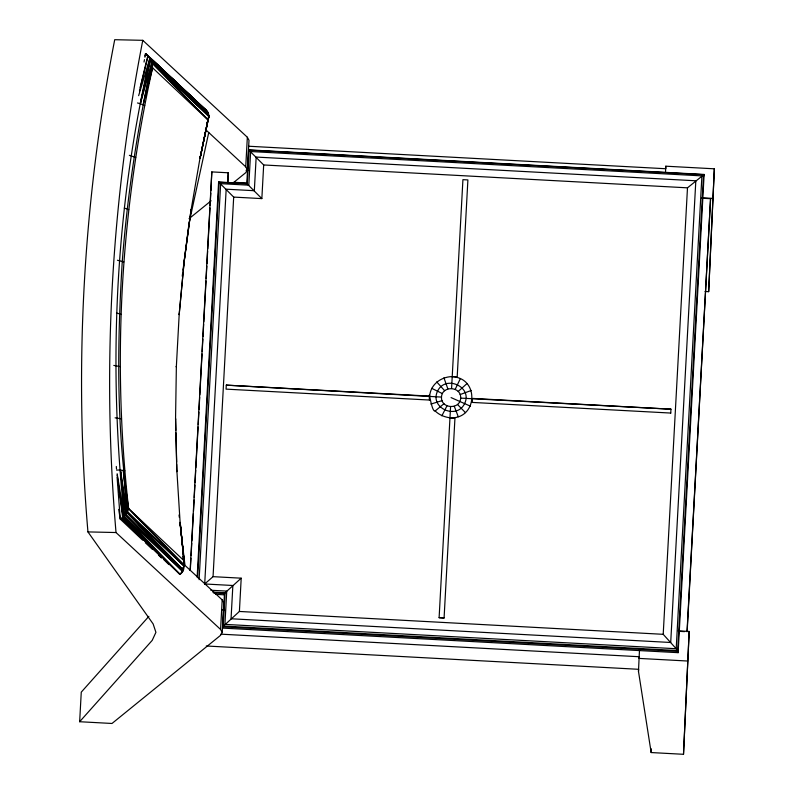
<?xml version="1.0" encoding="UTF-8"?>
<svg xmlns="http://www.w3.org/2000/svg" width="794" height="794" viewBox="0 0 794 794"><rect width="100%" height="100%" fill="white"/><g stroke="black" fill="none" stroke-linecap="round" stroke-linejoin="round"><path stroke-width="1.19" d="M150.84 58.677L145.451 53.615L149.937 58.031C115.239 207.998 107.984 363.543 124.251 516.457L179.97 574.39L181.548 573.04L183.483 569.953L184.486 565.12L180.188 523.703L176.883 470.882L175.593 418.676L175.811 430.368M142.642 540.188L120.261 519.097L126.186 514.502L128.608 508.597C112.033 361.667 120.549 212.127 152.577 67.818L152.17 63.351L149.937 58.031L138.642 95.667M175.543 419.431L176.367 366.332L176.328 367.056L179.216 313.958L184.129 261.643L191.096 209.487L184.089 262.298L179.176 314.642L179.216 313.958M227.809 183.077L228.255 172.784L211.819 171.901L210.936 190.659M218.568 183.305L218.618 181.995L246.785 183.513L261.851 198.609L263.677 164.963L248.611 149.868L246.795 183.622M451.578 388.375L462.922 179.662L467.894 179.93L457.185 377.041C444.63 374.56 430.606 382.639 429.683 396.117L226.28 385.14L441.474 397.079C440.749 408.91 460.133 409.942 460.679 398.112C461.413 386.281 442.03 385.239 441.474 397.079M678.126 652.668L678.185 651.368L676.2 648.728L663.208 634.317L239.401 611.459L222.677 626.794L222.618 628.094L678.126 652.668L704.119 174.442L248.611 149.868M226.28 385.14L226.062 389.129L429.465 400.037M429.465 400.107C428.363 383.879 431.301 412.642 435.162 410.984C440.422 416.116 447.846 418.17 454.952 418.091L444.084 617.98L439.112 617.712L450.575 406.806M449.97 417.892L449.98 417.823C477.531 419.52 479.804 377.994 452.213 376.713L452.213 376.773M444.084 617.98L439.112 617.643M678.265 630.853L689.182 631.448L683.505 754.3L651.159 752.553L638.485 671.416L639.15 656.727L220.841 634.158M665.719 168.556L665.819 166.194L714.342 168.804L708.665 291.666L705.062 291.467M460.679 398.112L670.96 409.188L472.509 398.419L472.291 402.419L670.751 413.059M704.06 175.742L704.119 174.442L687.485 187.831L263.677 164.963M683.505 754.3L689.182 631.448M701.975 198.242L710.561 198.698L687.177 631.17M708.665 291.666L714.342 168.804M200.068 158.165L208.891 115.706L151.743 62.111L208.882 116.152L200.068 158.165L207.959 119.874L151.743 62.111L208.872 116.639L200.068 158.165L207.959 119.874C209.437 116.887 209.15 113.046 206.688 110.674L145.57 53.664L144.935 56.017M183.057 556.118L184.436 565.794L180.238 522.869L184.486 565.12L128.608 508.597C116.212 426.815 117.194 343.544 122.286 261.166C127.477 194.411 137.402 128.062 151.942 62.696L140.3 103.696L144.716 105.533M179.91 522.333L184.982 565.397L222.191 599.877L223.839 602.914L222.231 632.49L220.543 635.349L112.004 723.473L79.658 721.726L81.266 692.15L148.865 616.352M190.153 570.32L211.819 171.901M190.272 570.519L190.947 558.142M191.086 555.671L191.751 543.294M191.89 540.823L193.369 513.599M193.508 511.128L194.113 499.992M194.242 497.52L194.917 485.144M195.056 482.673L195.721 470.296M195.86 467.825L198.083 426.993M198.212 424.512L198.887 412.146M199.026 409.664L199.691 397.298M199.83 394.817L202.053 353.985M202.182 351.514L202.857 339.137M202.996 336.666L203.661 324.289M203.8 321.818L206.023 280.987M206.152 278.515L206.827 266.139M206.966 263.658L207.631 251.291M207.77 248.81L209.993 207.978M210.122 205.507L210.797 193.131M197.14 577.198L218.618 181.995L233.684 197.091L261.851 198.609M197.646 577.665L219.144 182.292L247.301 183.811L249.137 150.165L703.563 174.68L677.689 650.564L223.253 626.049L225.069 592.781L241.207 578.181L239.401 611.459M199.115 579.689L220.653 183.662L248.82 185.181L250.646 151.535L701.906 175.881L676.2 648.728L224.93 624.382L226.747 591.103L210.827 590.25M204.703 583.977L226.171 189.19L254.328 190.709L256.164 157.063L695.822 180.784L670.712 642.485L231.054 618.764L232.86 585.496L204.703 583.977L213.05 576.662L241.207 578.181M227.719 182.689L228.255 172.784M213.05 576.662L233.684 197.091M222.231 632.49L220.583 629.453L222.191 599.877M233.208 182.848L245.693 172.715L247.391 169.856L245.733 166.819L247.341 137.243L142.781 40.325L114.713 39.7C83.191 201.577 73.852 367.582 87.945 531.911L153.133 623.935L155.922 632.342L152.2 640.381L79.658 721.726M247.391 169.856L248.998 140.28L247.341 137.243M222.687 626.863L224.484 593.515L225.069 592.781L212.822 592.116M639.547 649.432L639.051 658.405L687.574 661.025M665.491 172.358L665.819 166.194M638.485 671.416L638.604 669.302L206.271 645.988M651.159 752.553L651.358 748.861M670.751 413.118L670.97 409.128M663.208 634.317L687.485 187.831M687.009 631.766L710.561 198.698M176.883 470.882L176.834 471.686L176.655 464.391M184.089 262.298L184.129 261.643M182.233 276.163L182.551 273.712M183.027 270.029L189.012 223.402L208.743 132.529M142.781 40.325C111.269 202.202 101.93 368.208 116.023 532.536L220.583 629.453M191.056 210.102L200.098 157.589M144.032 62.041L144.468 59.639M144.915 57.247L145.57 53.664M137.471 102.972L140.3 103.696L150.284 58.498L208.891 115.706L206.867 124.003M140.21 87.34L147.863 55.382M140.3 103.696L150.92 59.699L208.891 115.706L149.232 57.099L207.631 111.984L145.451 53.615L154.453 62.031M139.446 90.973L148.21 55.729M455.22 389.278L460.322 378.718M441.861 415.818L446.943 405.913M180.536 573.864L182.66 571.343L127.239 512.735L120.38 469.979L116.549 470.108M458.227 391.442L467.031 383.552M435.162 410.984L443.935 403.739M189.032 218.717L211.125 200.783M460.143 394.549L471.308 390.469M430.884 404.067L442.02 400.642M115.1 417.833L121.502 418.825M87.945 531.911L116.023 532.536M113.8 365.409L120.212 366.62M248.611 146.235L665.68 168.735M246.061 170.333L248.532 170.472M701.817 197.795L712.734 198.381M233.972 182.292L247.599 183.027M213.467 592.919L224.484 593.515L224.434 594.815L215.859 594.359M678.433 631.299L684.557 631.627M222.161 609.861L224.633 610M222.677 626.794L678.185 651.368M161.817 557.696L121.532 518.403L179.97 574.39L182.66 571.343L125.432 515.405L120.38 469.979L124.856 470.812M117.443 260.253L123.834 261.911M116.51 313.015L120.986 314.285M129.372 155.336L135.714 157.44M124.291 208.048L128.747 209.596M470.455 406.2L451.081 397.596M431.738 388.335L442.397 393.586M205.755 110.009L206.688 110.674L146.146 54.012L205.755 110.009L185.052 90.645M205.418 129.452L245.733 166.819M158.056 65.396L167.951 74.656M171.554 78.02L182.352 88.124M208.187 112.748L149.232 57.099L208.326 113.056M145.322 542.719L152.488 549.468M158.75 555.373L161.44 557.904M163.574 559.403L168.834 564.534M457.513 404.474L465.443 412.622M436.74 381.914L444.64 390.708M454.287 406.31L458.257 416.701M443.935 377.835L447.866 388.881M118.683 509.391L120.261 519.097L117.105 477.452M183.017 556.564L183.364 559.016M183.88 562.698L184.397 566.38L127.239 512.735L123.298 470.227L127.784 511.832L184.397 566.38L128.608 508.597L183.99 560.653L180.188 523.703M120.38 469.979L126.186 514.502L182.66 571.343L124.251 516.457L117.155 473.76L123.1 517.48L179.97 574.39L122.713 517.748L117.184 474.991M179.037 514.949L179.335 517.41M183.215 567.511L183.483 569.953L127.239 512.735L183.305 570.36L183.057 567.958M182.997 568.038L183.245 570.449M116.311 466.455L116.47 468.887M175.871 432.799L176.596 461.959M152.17 63.351L143.178 104.689L152.577 67.818L207.959 119.874L152.17 63.351M437.583 391.114C429.197 407.908 456.848 420.165 464.599 403.59C472.986 386.797 445.335 374.54 437.583 391.114"/></g></svg>
